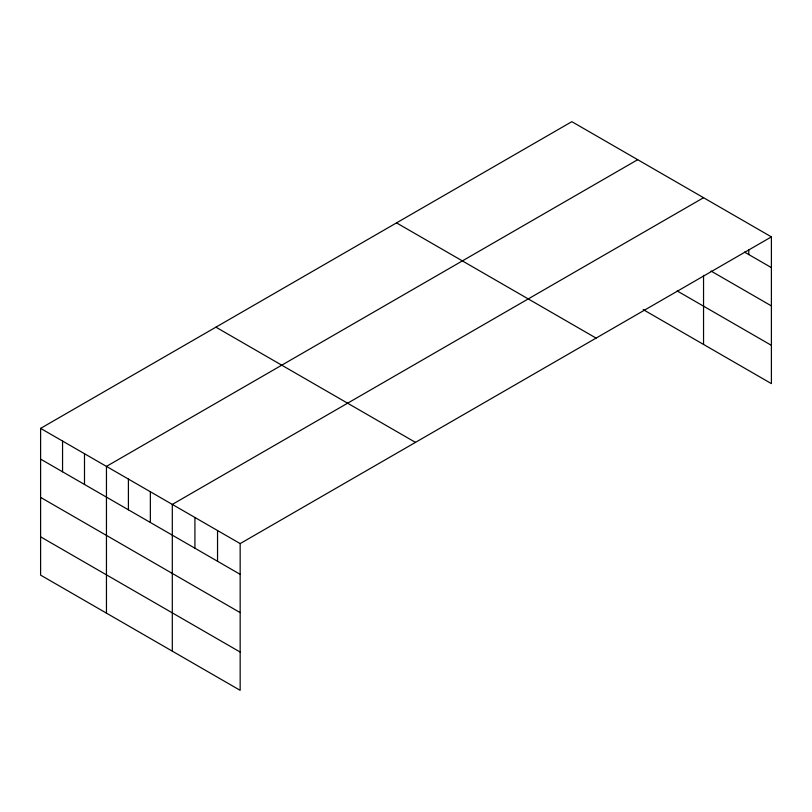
<?xml version="1.0" encoding="UTF-8"?>
<svg xmlns="http://www.w3.org/2000/svg" width="812" height="812" viewBox="0 0 812 812"><rect width="100%" height="100%" fill="white"/><g stroke="black" fill="none" stroke-linecap="round" stroke-linejoin="round"><path stroke-width="1.22" d="M771.4 236.881L240.159 543.593L240.159 690.332L40.6 575.119L40.6 428.381L571.841 121.668L771.4 236.881L771.4 383.619L643.185 309.595M637.694 159.69L106.453 466.392L106.453 613.141M703.547 197.712L172.306 504.414L172.306 651.163M744.472 252.075L771.4 267.615M711.089 271.076L771.4 305.901M677.208 290.96L771.4 345.344M396.53 222.884L596.089 338.096M215.911 327.165L415.47 442.378M40.6 428.381L240.159 543.593M40.6 459.115L240.159 574.328M40.6 497.391L240.159 612.603M40.6 536.833L240.159 652.046M748.786 249.639L748.786 254.562M703.547 275.349L703.547 344.45M217.545 530.53L217.545 561.265M194.921 517.477L194.921 548.212M150.352 491.747L150.352 522.481M128.408 479.07L128.408 509.804M84.499 453.725L84.499 484.459M62.554 441.048L62.554 471.782"/></g></svg>
